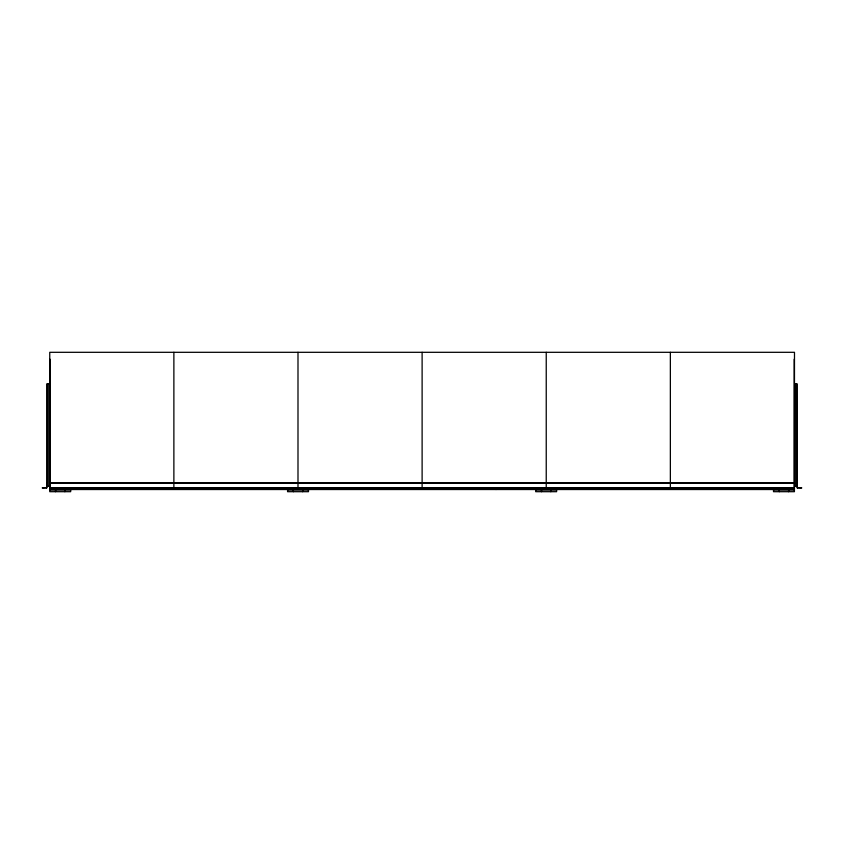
<?xml version="1.0" encoding="UTF-8"?>
<svg xmlns="http://www.w3.org/2000/svg" width="844" height="844" viewBox="0 0 844 844"><rect width="100%" height="100%" fill="white"/><g stroke="black" fill="none" stroke-linecap="round" stroke-linejoin="round"><path stroke-width="1.27" d="M49.754 482.81L794.489 482.81M49.754 483.211L794.489 483.211M797.147 483.253L797.443 487.906M796.989 486.081L794.668 486.081L794.668 383.809L796.989 383.809L797.147 487.906L801.8 487.906L797.443 487.61M46.557 487.61L42.2 487.906L46.853 487.906L46.853 483.253L46.557 487.906M49.754 487.674L794.489 487.674M49.754 487.885L794.489 487.885M49.754 489.119L794.426 489.119M49.754 489.531L794.426 489.531M49.754 489.942L70.674 489.942M287.572 489.942L308.493 489.942M535.687 489.942L556.607 489.942M773.505 489.942L794.426 489.942M773.505 489.372L773.505 491.693L794.426 491.693L794.489 352.307L49.754 352.307L49.754 491.693L70.674 491.693L70.674 489.372M287.572 489.372L287.572 491.693L308.493 491.693L308.493 489.372M535.687 489.372L535.687 491.693L556.607 491.693L556.607 489.372M796.704 383.809L796.704 486.081M794.953 383.809L794.953 486.081M794.193 359.238L794.193 487.674M788.612 489.372L788.612 491.693M779.318 489.372L779.318 491.693M670.358 352.307L670.358 487.885M550.794 489.372L550.794 491.693M546.237 352.307L546.237 487.885M541.5 489.372L541.5 491.693M496.029 487.885L496.029 489.531M422.116 352.307L422.116 487.885M302.679 489.372L302.679 491.693M297.995 352.307L297.995 487.885M293.374 489.372L293.374 491.693M173.875 352.307L173.875 487.885M64.861 489.372L64.861 491.693M55.567 489.372L55.567 491.693M50.049 359.238L50.049 487.674M49.047 383.809L49.047 486.081M47.296 383.809L47.296 486.081M49.332 383.809L47.011 383.809L47.011 486.081L49.332 486.081L49.332 383.809"/></g></svg>
